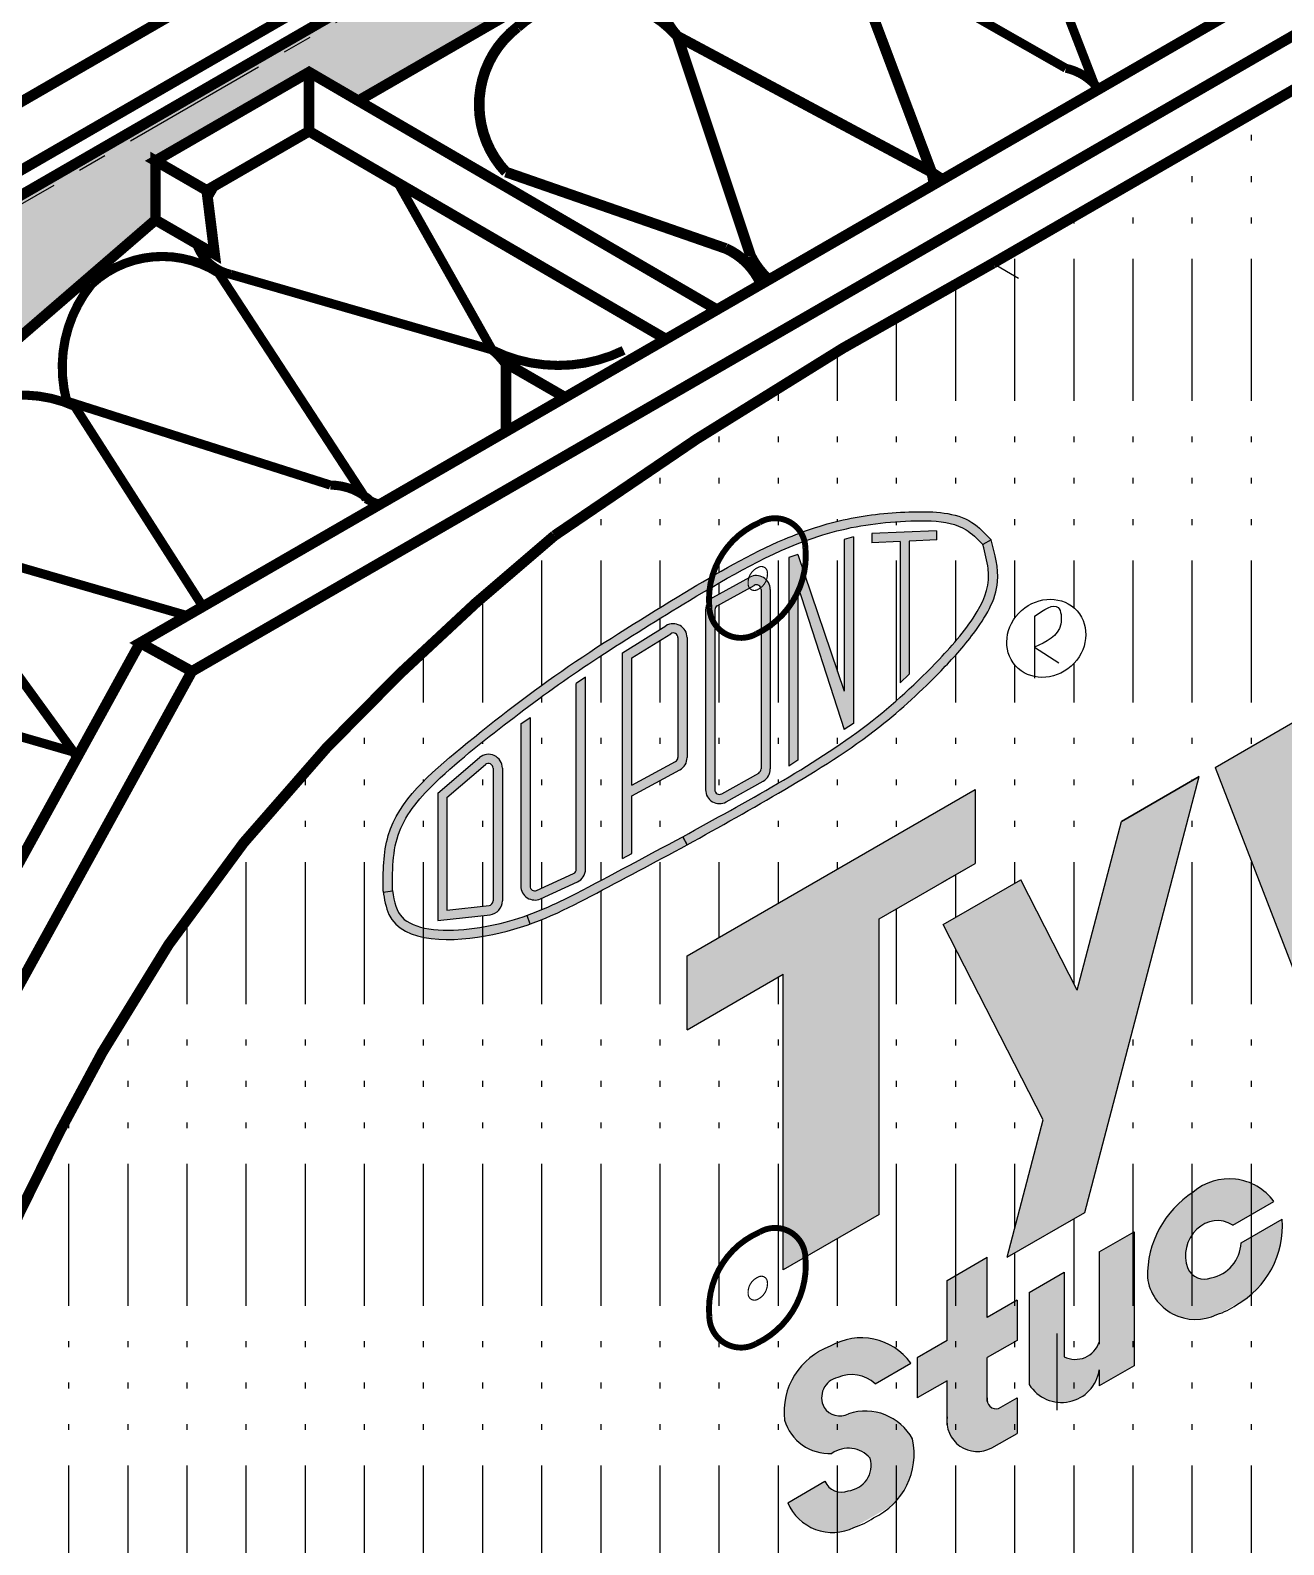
# Model space of a CAD drawing. Extents: x -12.9 to 61.1, y -64.8 to 9.2.
# Drawn here: x 7.39 to 17.99, y -19.87 to -7.07 of the extents above; entities that cross this region are included whole.
import ezdxf

# ---------------------------------------------------------------- set-up
doc = ezdxf.new("R2010")
doc.units = 0
doc.header["$MEASUREMENT"] = 0
doc.linetypes.add('CENTER', pattern=[2, 1.25, -0.25, 0.25, -0.25])
doc.linetypes.add('DASHED', pattern=[0.75, 0.5, -0.25])
for name, color, linetype in [('CLADDING', 7, 'CONTINUOUS'), ('DUPONTLOGO', 7, 'CONTINUOUS'), ('INSULATION', 40, 'CONTINUOUS'), ('STRUCTURE', 7, 'CONTINUOUS'), ('TYVEK', 5, 'DASHED'), ('VAPOURBARRIER', 114, 'CENTER')]:
    doc.layers.add(name, color=color, linetype=linetype)

# ---------------------------------------------------------------- blocks, each defined once
blk = doc.blocks.new('A$C75422246')
at = {"layer": 'STRUCTURE'}
for points, const_width in [([(1.674398539479625, 1.577320099107055, 0.5655532621440619), (0.8987215331621883, 1.993011479701181, 0.3241944426603776), (0.04997871842306267, 0.5605629665240031, 0.5650898043133372), (0.848136404993511, 0.1111688816761216, 0.3155850526292971), (1.674398539479625, 1.577320099107055, 0.577350269189626)], 0.1), ([(1.031631028562803, 1.151078264046731, 0.5655532621440619), (0.8764956272993167, 1.234216540165562, 0.3241944426603776), (0.7067470643514895, 0.9477268375301264, 0.5650898043133372), (0.8663786016655806, 0.8578480205605388, 0.3155850526292971), (1.031631028562803, 1.151078264046731, 0.577350269189626)], 0.02)]:
    blk.add_lwpolyline(points, format="xyb", dxfattribs=dict(at, const_width=const_width))
blk = doc.blocks.new('A$C1409495A')
at = {"layer": 'DUPONTLOGO', "color": 242}
for p, q in [((0.2343235615273898, 0.523827359091797), (0.2343235615273898, 1.616091367395711e-07)), ((0.2343235615273898, 0.2619137603504669), (0.4408312526641112, 0.1288168849679323))]:
    blk.add_line(p, q, dxfattribs=at)
blk.add_ellipse((0.333973993873542, 0.3360725358395484), major_axis=(0.2603864479023359, 0.231586749987972), ratio=0.9031737347499492, dxfattribs=at)
blk.add_spline([(0.2343235615273898, 0.523827359091797), (0.4345512185534517, 0.5967801724010542), (0.456416738787766, 0.4563911861724819), (0.2343235615273898, 0.2619137603504669)], degree=3, dxfattribs=at)

msp = doc.modelspace()

# ---------------------------------------------------------------- hatches: boundary and pattern name
at = {"layer": 'CLADDING'}
h = msp.add_hatch(dxfattribs=at)
h.set_pattern_fill('ZIGZAG', color=254, scale=4, angle=59.99999999999999, style=0)
h.set_pattern_definition([(59.99999999999999, (-251.4583713531842, 3.654159812051603), (-0.1830127018922192, 0.6830127018922194), [0.5, -0.5]), (150, (-251.2083713531842, 4.087172513943822), (-0.6830127018922193, -0.1830127018922192), [0.5, -0.5])])
h.paths.add_polyline_path([(8.450235616605992, -8.670202806220274), (8.450235616605825, -8.170202806220336), (9.74927372228251, -7.420202806220137), (10.16545236257551, -7.662576609321373), (22.30664207715699, -0.6528574593255377), (22.30664207715683, -0.187548153114651), (22.2916205661088, -0.1788754796674405), (23.27399322746965, 0.3882976408139105), (23.27399322746965, 0.7539513998514092), (-1.894207144210925, -13.77691585975678), (-2.667679400804707, -14.94279707307438), (-3.633376970532393, -16.27232764020202), (-4.917820118249242, -17.84015511986746), (-6.053506025230062, -18.91651736332605), (-6.838493915745433, -19.81474659500454), (-7.450600535807355, -21.22705948749378), (-7.819842795222399, -22.86660584110208), (-8.14490861059656, -25.75686865983819), (-8.24589986757408, -29.1977435720717), (-8.245899867574082, -49.2692230071731), (-7.964109647182738, -49.12488543987565), (-7.964109647182739, -47.93191466677105), (-5.456067578917852, -46.4838959035196), (-5.441046067928171, -20.27328250531084), (-4.142007962251651, -19.52328250531074), (-4.127426014370412, -19.53177472913585)])
at = {"layer": 'DUPONTLOGO'}
h = msp.add_hatch(color=242, dxfattribs=at)
edge = h.paths.add_edge_path()
edge.add_spline(control_points=[(15.51700358947073, -11.3752739005245), (15.46547379399283, -11.3207242953648), (15.29625158404876, -11.14158512644152), (14.82731810181478, -11.1269177463601), (14.29954026868833, -11.17697202577715), (13.63355381240373, -11.39850519334592), (13.19979855691287, -11.65669013861418), (12.92553654995163, -11.81993962172724)], knot_values=[0, 0, 0, 0, 0.220285061790062, 0.7234091388884258, 1.286951353986312, 1.843132986659582, 2.799533914085796, 2.799533914085796, 2.799533914085796, 2.799533914085796], degree=3, periodic=0)
edge.add_spline(control_points=[(12.92553654995163, -11.81993962172722), (12.59242939351667, -12.02341684423139), (11.93185495958156, -12.42692619093201), (11.09289291844863, -13.07259735603423), (10.3758286814783, -13.69020421760863), (10.37518862863919, -14.18199629281478), (10.37497775450038, -14.3440239005245)], knot_values=[0, 0, 0, 0, 1.163314494387957, 2.30693276554946, 3.267609377414544, 3.739631528208764, 3.739631528208764, 3.739631528208764, 3.739631528208764], degree=3, periodic=0)
edge.add_spline(control_points=[(10.37497775450038, -14.3440239005245), (10.37561644848787, -14.34808014823912), (10.37625514247536, -14.35213639595374), (10.3768968924272, -14.35619004189511)], knot_values=[0, 0, 0, 0, 0.0117372134535125, 0.0117372134535125, 0.0117372134535125, 0.0117372134535125], degree=3, periodic=0)
edge.add_line((10.37689689242723, -14.3561900418953), (10.45408276317495, -14.34396679580206))
edge.add_spline(control_points=[(10.45408276317495, -14.34396679580206), (10.45375845145395, -14.34196499627859), (10.45343491225761, -14.3399523222691), (10.45311194437318, -14.33792876250626)], knot_values=[0.001174582396085617, 0.001174582396085617, 0.001174582396085617, 0.001174582396085617, 0.002358172592853305, 0.002358172592853305, 0.002358172592853305, 0.002358172592853305], degree=3, periodic=0)
edge.add_spline(control_points=[(10.45311194438955, -14.33792876260564), (10.45344247129174, -14.14321414558521), (10.45769977383497, -13.9648868715342), (10.59189333545874, -13.65912248967674), (10.71501915061185, -13.51870779194699), (11.07034087717739, -13.19224233006505), (11.30375430904905, -13.01253539177461), (11.7455334079234, -12.67553194813056), (11.96781462054173, -12.51805470252032), (12.44966877207253, -12.20218532491831), (12.70761540019362, -12.04460338353167), (12.96549591716121, -11.88707206244849)], knot_values=[0.001204580648238207, 0.001204580648238207, 0.001204580648238207, 0.001204580648238207, 0.1148556554967574, 0.1148556554967574, 0.2297113109935148, 0.2297113109935148, 0.3984913275604529, 0.3984913275604529, 0.5672713441273911, 0.5672713441273911, 0.7479263056417517, 0.7479263056417517, 0.7479263056417517, 0.7479263056417517], degree=3, periodic=0)
edge.add_spline(control_points=[(12.96549591716121, -11.88707206244849), (13.30652532648242, -11.68408049458672), (13.64535988810394, -11.48454766147101), (14.2259229561987, -11.28661758281381), (14.43972083976814, -11.24304070174295), (14.88958802250659, -11.20797462983609), (15.14867093745966, -11.19330871469865), (15.35295799010714, -11.31857379029082), (15.39825008449498, -11.36369386508999), (15.44676053194371, -11.41472192714954)], knot_values=[0, 0, 0, 0, 0.2378461726929006, 0.2378461726929006, 0.3759363467751121, 0.3759363467751121, 0.5140265208573236, 0.5140265208573236, 0.5560477353908875, 0.5560477353908875, 0.5560477353908875, 0.5560477353908875], degree=3, periodic=0)
edge.add_line((15.4467605319439, -11.41472192714968), (15.51700358947067, -11.37527390052445))
h = msp.add_hatch(color=242, dxfattribs=at)
edge = h.paths.add_edge_path()
edge.add_spline(control_points=[(15.51700358947073, -11.3752739005245), (15.54932158559541, -11.49403552742836), (15.62534475946245, -11.77340420412563), (15.38843200869314, -12.16335139841741), (15.03480238048087, -12.5518157028017), (14.52116388262471, -13.02897898268859), (13.7791980282459, -13.48942948769979), (13.2221713127858, -13.79960840793843), (12.94599067198556, -13.95339890052451)], knot_values=[0, 0, 0, 0, 0.07140672790437241, 0.16797347427779, 0.251697098529822, 0.3916885399395568, 0.5846187000068773, 0.7743438912938334, 0.7743438912938334, 0.7743438912938334, 0.7743438912938334], degree=3, periodic=0)
edge.add_line((12.94599067198556, -13.95339890052436), (12.90907681187201, -13.88453346713155))
edge.add_spline(control_points=[(12.90907667185957, -13.88453354503529), (13.44460886215347, -13.58634944241312), (13.99068327278883, -13.30107543633424), (14.68868610041068, -12.76895913851866), (14.89267039297556, -12.57948774879183), (15.19698834188421, -12.25879076034683), (15.31249772090268, -12.12661294850697), (15.47053734678843, -11.86091453854377), (15.50652941204089, -11.74674940301647), (15.48358432210762, -11.55437725331551), (15.46605973399573, -11.48604489056039), (15.44676053194371, -11.41472192714972)], knot_values=[0.0002505584379334802, 0.0002505584379334802, 0.0002505584379334802, 0.0002505584379334802, 0.3681301305683303, 0.3681301305683303, 0.5353339496185356, 0.5353339496185356, 0.6400473331687101, 0.6400473331687101, 0.7273425474151587, 0.7273425474151587, 0.7705355621334626, 0.7705355621334626, 0.7705355621334626, 0.7705355621334626], degree=3, periodic=0)
edge.add_line((15.44676053194371, -11.41472192714966), (15.51700358947051, -11.37527390052446))
for color, points in [(242, [(13.8053656719855, -13.28785970852211), (13.88349067198493, -13.23620258830817), (13.88349067198607, -11.76599717726248), (14.2741156719855, -12.97791698723602), (14.3522406719855, -12.92625986702166), (14.3522406719855, -11.34785098262327), (14.27411567198607, -11.37295987300066), (14.27411567198607, -12.65483654133651), (13.88349067198578, -11.49850432488844), (13.8053656719855, -11.52361321526608)]), (242, [(14.82434412889364, -11.38574818340552), (15.05536567198522, -11.3758226091918), (15.0553656719855, -11.29762553727388), (14.5084906719855, -11.3211213910609), (14.5084906719855, -11.39931846297879), (14.74621912889364, -11.38910473394654), (14.74621912889364, -12.58371566274344), (14.82434412889364, -12.51055324599317)]), (182, [(18.49396591497953, -14.02329718732697), (18.06708297629672, -12.92007879832933), (17.41143416024884, -13.29861781876812), (18.08801650695545, -15.04714890052452), (18.89991532300331, -14.57839890052452), (19.57649766970991, -12.04861781876811), (18.92084885366205, -12.42715683920719)]), (242, [(12.08661567198578, -12.53525954872634), (12.00849067198578, -12.58873528764576), (12.00849067198521, -14.15965428987616, -0.293438824916739), (11.98567987441193, -14.19517556623951), (11.6731798744119, -14.33815063719179, -0.5462656304043499), (11.61786567198521, -14.30262936082839), (11.6178656719855, -12.87537308669378), (11.53974067198578, -12.93086179198603), (11.53974067198521, -14.30262936082858, 0.5462656304051979), (11.70568327926554, -14.40919318991866), (12.01818327926582, -14.26621811896617, 0.2934388249164515), (12.0866156719855, -14.15965428987614)]), (182, [(17.2761176909076, -13.37674281876816), (16.62046887485969, -13.75528183920758), (16.24561259518646, -15.18166989481345), (15.76670299749418, -14.2482037983292), (15.11105418144655, -14.62674281876822), (15.95774201793366, -16.2770634502081), (15.65232005881194, -17.43924281876796), (16.30796887485972, -17.06070379832903)]), (182, [(13.75788948803335, -15.04714890052458), (13.75788948803335, -17.54714890052454), (14.56978830408121, -17.07839890052455), (14.5697883040815, -14.57839890052454), (15.38168712012936, -14.10964890052455), (15.38168712012936, -13.48464890052455), (12.9459906719855, -14.89089890052455), (12.9459906719855, -15.51589890052455)]), (182, [(17.55950769487951, -17.16847633534978), (17.90741996290362, -16.96760909375175, 0.4351274600614082), (17.22556646938954, -16.889418185401, 0.2576403943727183), (16.83797809136267, -17.61138332181174, 0.5131396402506846), (17.42591534285152, -17.92341638532346, 0.01050506829098769), (17.44838524073459, -17.91613268821113), (17.68605560949548, -17.77891363682865, 0.2510258907919918), (17.97773090186136, -17.1177169503986), (17.63005864896499, -17.31844561919809, -0.3480232729081373), (17.37671615580963, -17.61431300040789, -0.3993521555086357), (17.18051611965404, -17.53373104811069, -0.3084390351191073), (17.25701347400918, -17.20357094661459, -0.3602356893464677)]), (182, [(16.7256760729604, -17.22474463180713), (16.43142835356745, -17.39462863180708), (16.43142835356745, -18.15639151059007, -0.4598255834214006), (16.13349952163353, -18.28034618612042), (16.13349952163353, -17.56663792312352), (15.83925180224049, -17.7365219231235), (15.83925180224053, -18.51634154829616, 0.6959710472286621), (16.43142835356745, -18.39261684752173), (16.4314283535675, -18.52718863180683), (16.72567607296045, -18.35730463180692)]), (182, [(15.48363103523634, -18.28808332374836), (15.73564361730504, -18.14258379165179), (15.73564361730504, -17.80281579165173), (15.48363103523634, -17.94831532374829), (15.48363103523634, -17.43969011649986), (15.14386303523631, -17.63585526276182), (15.14386303523631, -18.14448047001032), (14.89185045316751, -18.28998000210689), (14.89185045316751, -18.62974800210694), (15.14386303523631, -18.48424847001034), (15.14386303523631, -18.85778495390908, 0.5225497163139048), (15.52306443318371, -19.05163278576294), (15.73564361730504, -18.92890013658652), (15.73564361730509, -18.62787276587636), (15.58014359611447, -18.71765074496978, -0.562558054366961), (15.48363103523634, -18.62805822319059)])]:
    msp.add_hatch(color=color, dxfattribs=at).paths.add_polyline_path(points)
h = msp.add_hatch(color=242, dxfattribs=at)
h.paths.add_polyline_path([(13.10224067198578, -13.48787114463637, 0.5736723652120345), (13.27689680125917, -13.58999982232132), (13.58939680125889, -13.41415355607168, 0.2709125763483486), (13.6491156719855, -13.31202487838666), (13.64911567198521, -11.79393862400071, 0.5705986825333641), (13.47540798080968, -11.69128202097047), (13.16290798080961, -11.86333680576743, 0.2733997692991338), (13.10224067198521, -11.96599340879779)])
h.paths.add_polyline_path([(13.18036567198578, -11.96599340879767, -0.2733997692991718), (13.20058810826053, -11.93177454112085), (13.51308810826025, -11.75971975632381, -0.5705986825343299), (13.5709906719855, -11.79393862400055), (13.5709906719855, -13.31202487838648, -0.2709125763483202), (13.5510843817433, -13.34606777094815), (13.2385843817433, -13.52191403719791, -0.5736723652122727), (13.1803656719855, -13.48787114463624)], flags=16)
h = msp.add_hatch(color=242, dxfattribs=at)
h.paths.add_polyline_path([(12.39911567198521, -14.06942684854806), (12.47724067200483, -14.02731792829004), (12.47724067223021, -13.53802179766852), (12.88440433530085, -13.31856295330515, 0.2758007751186839), (12.94599067145941, -13.21540569119846), (12.94599067189483, -12.2012568588308, 0.5880955590560473), (12.76698382755079, -12.10170145299499), (12.39911567259344, -12.33013071773541)])
h.paths.add_polyline_path([(12.47724067276511, -12.37358026340156), (12.80819672378012, -12.16807172351859, -0.5880955590565883), (12.86786567189483, -12.2012568587972), (12.86786567145913, -13.2154056911649, -0.2758007751188862), (12.84733689273949, -13.24979144520043), (12.47724067227085, -13.44927115376457)], flags=16)
h = msp.add_hatch(color=242, dxfattribs=at)
h.paths.add_polyline_path([(10.8366156719855, -13.51595458620827), (10.8366156719855, -14.59254209024698), (11.27916685785621, -14.54366784673995, 0.3823525855098316), (11.38349067198521, -14.42718851062391), (11.38349067198635, -13.30503845504726, 0.6390099729074814), (11.19048264224315, -13.21568434251876)])
h.paths.add_polyline_path([(11.24102966207195, -13.27525375087098, -0.6390099729071845), (11.30536567198635, -13.30503845504711), (11.30536567198493, -14.42718851062383, -0.3823525855095279), (11.27059106727526, -14.4660149559958), (10.9147406719855, -14.50531418154697), (10.91474067198521, -13.55212297801332)], flags=16)
h = msp.add_hatch(color=242, dxfattribs=at)
edge = h.paths.add_edge_path()
edge.add_spline(control_points=[(12.90907667186002, -13.88453354503525), (12.60229079485407, -14.04899099377445), (12.2957579749359, -14.21467793614644), (11.87226703766138, -14.43290550850041), (11.73989566055433, -14.49682460569686), (11.59286814707589, -14.54930322886404)], knot_values=[0.2810519083259742, 0.2810519083259742, 0.2810519083259742, 0.2810519083259742, 0.4864092395876136, 0.4864092395876136, 0.5821236414411975, 0.5821236414411975, 0.5821236414411975, 0.5821236414411975], degree=3, periodic=0)
edge.add_line((11.59286814707589, -14.54930322886404), (11.61912798072864, -14.62287447876306))
edge.add_spline(control_points=[(11.61912798072863, -14.62287447876306), (11.80431498712831, -14.55676458873422), (12.22079223117268, -14.34212619779935), (12.67056197730852, -14.10103663117617), (12.94599067198556, -13.95339890052451)], knot_values=[1.405300416006835, 1.405300416006835, 1.405300416006835, 1.405300416006835, 1.988796057392389, 2.910618207206029, 2.910618207206029, 2.910618207206029, 2.910618207206029], degree=3, periodic=0)
edge.add_line((12.94599053061406, -13.95339897613938), (12.90907667186008, -13.88453354503522))
h = msp.add_hatch(color=242, dxfattribs=at)
edge = h.paths.add_edge_path()
edge.add_line((11.61912798072863, -14.62287447876305), (11.59286814707589, -14.54930322886404))
edge.add_spline(control_points=[(11.59286814707589, -14.54930322886404), (11.54590761286131, -14.56606488197557), (11.49745191637495, -14.58165942223374), (11.23833198318789, -14.65468458154289), (10.96658973397325, -14.69608621406997), (10.66208689737323, -14.64793338672377), (10.58296633632426, -14.6143552126949), (10.48878881280334, -14.51833765433308), (10.47045177266546, -14.44500377126881), (10.45408276317495, -14.34396679580206)], knot_values=[0.002358172592853314, 0.002358172592853314, 0.002358172592853314, 0.002358172592853314, 0.03292931765770496, 0.03292931765770496, 0.1592148645761405, 0.1592148645761405, 0.221312472747484, 0.221312472747484, 0.2810519083259742, 0.2810519083259742, 0.2810519083259742, 0.2810519083259742], degree=3, periodic=0)
edge.add_line((10.45408276317495, -14.34396679580206), (10.37689689242725, -14.35619004189529))
edge.add_spline(control_points=[(10.3768968924272, -14.35619004189511), (10.38735039838789, -14.42222013958158), (10.45141099236819, -14.79380852226235), (11.11463151526265, -14.77532023017682), (11.5219247443335, -14.65757505194831), (11.61912798072863, -14.62287447876306)], knot_values=[0.0117372134535125, 0.0117372134535125, 0.0117372134535125, 0.0117372134535125, 0.2029254331721758, 1.099028038328669, 1.405300416006835, 1.405300416006835, 1.405300416006835, 1.405300416006835], degree=3, periodic=0)
h = msp.add_hatch(color=182, dxfattribs=at)
h.paths.add_polyline_path([(14.53548603076519, -18.50981745567535), (14.83900437398766, -18.33458105851178, 0.3833598428823599), (14.15664887295786, -18.19193507571828, 0.006267936530740595), (14.14274750243627, -18.19714506131725), (13.98696117135307, -18.28708834150421, 0.2576051533683898), (13.76917365392064, -18.81621125309188, 0.2549531592135616), (14.03739344193334, -19.08297125650883), (14.59268769828244, -18.76237196812623, 0.1582498796631523), (14.31022442381687, -18.76256332162492, -0.3895611696277511), (14.10365133412161, -18.70871745339712, -0.4995739648540094), (14.22041702208957, -18.45741552748768, -0.3054239474705804)])
h.paths.add_polyline_path([(14.30779855937837, -19.41453370557923, -0.3993521555088841), (14.11159852322268, -19.333951753282), (13.7973686388845, -19.5153724615921, 0.430790463786374), (14.35477675319862, -19.72472991631353), (14.6754730956356, -19.53957579667941, 0.265575237187334), (14.85213203236849, -18.97635723541303, 0.1904806476944564), (14.59268769828244, -18.76237196812624), (14.03739344193334, -19.08297125650883, 0.08450102541924148), (14.16910309702589, -19.09815803114337, -0.3831592690512692), (14.4943483406993, -19.13951974507304, -0.4628738758274196)])
at = {"layer": 'INSULATION'}
h = msp.add_hatch(dxfattribs=at)
h.set_pattern_fill('ACAD_ISO14W100', color=9, scale=0.1, angle=90, style=0)
h.set_pattern_definition([(90, (-80.78255600983584, 0), (-0.5, 3.061515884555943e-17), [1.2, -0.3, 0.05, -0.3, 0.05, -0.65]), (90, (-80.78255600983584, 0), (-0.5, 3.061515884555943e-17), [-2.2, 0.05, -0.3])])
h.paths.add_polyline_path([(15.53182495238794, -9.036780743562556, 0.0304944383143654), (11.82427312996438, -11.33885039985539, 0.03075435643287153), (9.89937410141026, -13.13025948009728, 0.06248417816262931), (8.001400811734657, -15.7061849945089, 0.02498924844447457), (6.993345076344289, -17.73962473090613, 0.06840431429245045), (6.029326314908655, -21.17381116241143, 0.03428175995442435), (5.830419859756148, -24.07145546043166), (5.830419859756263, -30.07145546043164), (8.338312754777805, -28.62352282239218), (8.338312754777746, -27.468822284013), (18.43267328690328, -21.64084051349316), (19.37645992896206, -18.84610724652019), (27.86601737173964, -13.94465897163174), (27.86601737173965, -1.915631430013027)])
h.paths.add_polyline_path([(21.78342824048872, -9.781158795919938), (22.46001058719531, -9.390533795919936), (22.46001058719475, -11.45339890052714), (23.27190940324288, -9.915070859650575), (23.94849174994948, -9.524445859650571), (23.13659293390134, -11.0627739005273), (23.94849174994949, -11.66360194140455), (23.27190940324289, -12.05422694140455), (22.46001058719474, -11.45339890052716), (22.46001058719446, -12.52297694140455), (21.78342824048786, -12.91360194140455)], flags=16)
edge = h.paths.add_edge_path(flags=16)
edge.add_spline(control_points=[(19.67548648075467, -13.19177110201888), (19.63754729479753, -12.97784158497804), (19.5694966126184, -12.59412092240702), (19.71845561210112, -11.95871351850276), (20.2280364736973, -11.56209096574874), (20.7833337816353, -11.47349668696462), (21.40684172031283, -11.51108102950073), (21.47123426950456, -11.91675324301132), (21.50587593174259, -12.13499525976923)], knot_values=[0, 0, 0, 0, 0.6477968037357229, 1.161938858083812, 1.879395841592917, 2.399148088566907, 2.899632345875767, 3.482391664081016, 3.482391664081016, 3.482391664081016, 3.482391664081016], degree=3, periodic=0)
edge.add_line((21.50587593174258, -12.1349952597692), (20.21181432179406, -12.88212207862104))
edge.add_arc((20.51683477477599, -12.80225431723188), 0.3153035617410855, 194.6731326838742, 367.7023353979763)
edge.add_line((20.8292935850358, -12.75999525976919), (21.50587593174215, -12.36937025976933))
edge.add_spline(control_points=[(21.50587593174214, -12.36937025976943), (21.49084867555091, -12.56807661648053), (21.45026265376333, -13.10474814321701), (20.78569982045016, -13.67079288629428), (19.89464430082369, -13.69317093146345), (19.72947915981025, -13.31529815691149), (19.67548648075444, -13.19177110201888)], knot_values=[0, 0, 0, 0, 0.5829378557214411, 1.574414398213572, 2.362655112146557, 2.745476785218138, 2.745476785218138, 2.745476785218138, 2.745476785218138], degree=3, periodic=0)
h.paths.add_polyline_path([(19.57649766970991, -12.04861781876811), (18.89991532300331, -14.57839890052452), (18.08801650695545, -15.04714890052451), (17.41143416024885, -13.29861781876812), (18.06708297629672, -12.92007879832933), (18.49396591497953, -14.02329718732698), (18.92084885366205, -12.42715683920719)], flags=16)
edge = h.paths.add_edge_path(flags=0)
edge.add_spline(control_points=[(20.0992931208591, -12.47833622427084), (20.06315557104335, -12.44387635017015), (20.06315557104335, -12.39313594060363), (20.06630628402218, -12.2347803554128), (20.1234041708326, -12.12972376024013), (20.27428695639765, -11.99192188812081), (20.48500272878891, -11.89052138788961), (20.7425483030147, -11.85412212965671), (20.92172027388278, -11.87719056379851), (20.92724853748996, -12.00752277802381)], knot_values=[0.1693351350576057, 0.1693351350576057, 0.1693351350576057, 0.1693351350576057, 0.2360340609454792, 0.2360340609454792, 0.3507194281854419, 0.3507194281854419, 0.4654047954254047, 0.4654047954254047, 0.5437012250705168, 0.5437012250705168, 0.5437012250705168, 0.5437012250705168], degree=3, periodic=0)
edge.add_line((20.92724853748996, -12.0075227780238), (20.09929312085889, -12.47833622427049))
edge = h.paths.add_edge_path(flags=16)
edge.add_ellipse((15.98315486813578, -12.20724025761177), major_axis=(0.2603864479023359, 0.231586749987972), ratio=0.9031737347499492, start_angle=0, end_angle=360)
edge.add_line((15.88350443578963, -12.52966954476284), (15.88350443578963, -12.53205468556285))
edge = h.paths.add_edge_path(flags=16)
edge.add_line((12.90907667186008, -13.88453354503523), (12.94599053064408, -13.95339897619539))
edge.add_spline(control_points=[(12.94599067198556, -13.95339890052451), (12.67056197730852, -14.10103663117617), (12.22079223117266, -14.34212619779935), (11.8043149871283, -14.55676458873421), (11.61912798072863, -14.62287447876306)], knot_values=[1.405300416006841, 1.405300416006841, 1.405300416006841, 1.405300416006841, 2.327122565820482, 2.91061820720603, 2.91061820720603, 2.91061820720603, 2.91061820720603], degree=3, periodic=0)
edge.add_line((11.61912798072863, -14.62287447876305), (11.59286814707589, -14.54930322886404))
edge.add_spline(control_points=[(11.59286814707589, -14.54930322886404), (11.73989566055433, -14.49682460569686), (11.87226703766138, -14.43290550850041), (12.2957579749359, -14.21467793614644), (12.60229079485407, -14.04899099377445), (12.90907667186002, -13.88453354503525)], knot_values=[0.2810519083259742, 0.2810519083259742, 0.2810519083259742, 0.2810519083259742, 0.3767663101795581, 0.3767663101795581, 0.5821236414411975, 0.5821236414411975, 0.5821236414411975, 0.5821236414411975], degree=3, periodic=0)
edge = h.paths.add_edge_path(flags=16)
edge.add_spline(control_points=[(15.51700358947073, -11.3752739005245), (15.54932158559549, -11.49403552742836), (15.62534475946282, -11.77340420412562), (15.38843200869326, -12.16335139841741), (15.03480238048104, -12.55181570280169), (14.52116388262426, -13.0289789826886), (13.77919802824607, -13.48942948769979), (13.22217131278575, -13.79960840793846), (12.94599067198556, -13.95339890052451)], knot_values=[0, 0, 0, 0, 0.3570336395218372, 0.8398673713889249, 1.258485492649085, 1.958442699697759, 2.923093500034361, 3.871719456469094, 3.871719456469094, 3.871719456469094, 3.871719456469094], degree=3, periodic=0)
edge.add_line((12.94599067198551, -13.95339890052453), (12.90907681205384, -13.88453346747018))
edge.add_spline(control_points=[(12.90907667185957, -13.88453354503529), (13.44460886215347, -13.58634944241312), (13.99068327278883, -13.30107543633424), (14.68868610041068, -12.76895913851866), (14.89267039297556, -12.57948774879183), (15.19698834188421, -12.25879076034683), (15.31249772090268, -12.12661294850697), (15.47053734678843, -11.86091453854377), (15.50652941204089, -11.74674940301647), (15.48358432210762, -11.55437725331551), (15.46605973399573, -11.48604489056039), (15.44676053194371, -11.41472192714972)], knot_values=[0.0002505584379334802, 0.0002505584379334802, 0.0002505584379334802, 0.0002505584379334802, 0.3681301305683303, 0.3681301305683303, 0.5353339496185356, 0.5353339496185356, 0.6400473331687101, 0.6400473331687101, 0.7273425474151587, 0.7273425474151587, 0.7705355621334626, 0.7705355621334626, 0.7705355621334626, 0.7705355621334626], degree=3, periodic=0)
edge.add_spline(control_points=[(15.44676053194371, -11.41472192714954), (15.39825008449498, -11.36369386508999), (15.35295799010714, -11.31857379029082), (15.14867093745966, -11.19330871469865), (14.88958802250659, -11.20797462983609), (14.43972083976814, -11.24304070174295), (14.2259229561987, -11.28661758281381), (13.64535988810394, -11.48454766147101), (13.30652532648242, -11.68408049458672), (12.96549591716121, -11.88707206244849)], knot_values=[0, 0, 0, 0, 0.04202121453356389, 0.04202121453356389, 0.1801113886157754, 0.1801113886157754, 0.3182015626979868, 0.3182015626979868, 0.5560477353908875, 0.5560477353908875, 0.5560477353908875, 0.5560477353908875], degree=3, periodic=0)
edge.add_spline(control_points=[(12.96549591716121, -11.88707206244849), (12.70761540019362, -12.04460338353167), (12.44966877207253, -12.20218532491831), (11.96781462054173, -12.51805470252032), (11.7455334079234, -12.67553194813056), (11.30375430904905, -13.01253539177461), (11.07034087717739, -13.19224233006505), (10.71501915061185, -13.51870779194699), (10.59189333545874, -13.65912248967674), (10.45769977383497, -13.9648868715342), (10.45344247129174, -14.14321414558521), (10.45311194438955, -14.33792876260564)], knot_values=[0.001204580648238252, 0.001204580648238252, 0.001204580648238252, 0.001204580648238252, 0.1818595421625988, 0.1818595421625988, 0.350639558729537, 0.350639558729537, 0.5194195752964752, 0.5194195752964752, 0.6342752307932326, 0.6342752307932326, 0.7479263056417517, 0.7479263056417517, 0.7479263056417517, 0.7479263056417517], degree=3, periodic=0)
edge.add_line((10.45278439381839, -14.34417240711422), (10.37446768877082, -14.35657473346922))
edge.add_spline(control_points=[(10.37497775450038, -14.3440239005245), (10.37518862863918, -14.18199629281478), (10.3758286814783, -13.69020421760863), (11.09289291844863, -13.07259735603422), (11.93185495958155, -12.42692619093201), (12.59242939351666, -12.02341684423138), (12.92553654995163, -11.81993962172722)], knot_values=[0, 0, 0, 0, 0.4720221507942197, 1.432698762659304, 2.576317033820807, 3.739631528208764, 3.739631528208764, 3.739631528208764, 3.739631528208764], degree=3, periodic=0)
edge.add_spline(control_points=[(12.92553654995163, -11.81993962172724), (13.19979855691286, -11.65669013861418), (13.63355381240372, -11.39850519334592), (14.29954026868836, -11.17697202577715), (14.82731810181476, -11.1269177463601), (15.29625158404878, -11.14158512644152), (15.46547379399282, -11.3207242953648), (15.51700358947073, -11.3752739005245)], knot_values=[0, 0, 0, 0, 0.9564009274262134, 1.512582560099484, 2.07612477519737, 2.579248852295734, 2.799533914085796, 2.799533914085796, 2.799533914085796, 2.799533914085796], degree=3, periodic=0)
edge = h.paths.add_edge_path(flags=16)
edge.add_ellipse((24.43843083309582, -9.25140743262676), major_axis=(0.2603864479023359, 0.231586749987972), ratio=0.9031737347499492, start_angle=0, end_angle=360)
edge.add_line((24.33878040074967, -9.573836719777825), (24.33878040074967, -9.576221860577837))
h.paths.add_polyline_path([(15.0553656719855, -11.29762553727389), (15.05536567198521, -11.3758226091918), (14.82434412889364, -11.38574818340553), (14.82434412889364, -12.51055324599316), (14.74621912889364, -12.58371566274344), (14.74621912889364, -11.38910473394654), (14.5084906719855, -11.39931846297879), (14.5084906719855, -11.3211213910609)], flags=16)
h.paths.add_polyline_path([(17.2761176909076, -13.37674281876817), (16.30796887485973, -17.06070379832902), (15.65232005881195, -17.43924281876797), (15.95774201793366, -16.2770634502081), (15.11105418144653, -14.62674281876818), (15.76670299749425, -14.24820379832935), (16.24561259518645, -15.18166989481345), (16.62046887485978, -13.75528183920722)], flags=16)
h.paths.add_polyline_path([(14.3522406719855, -11.34785098262327), (14.3522406719855, -12.92625986702166), (14.2741156719855, -12.97791698723602), (13.88349067198607, -11.76599717726248), (13.88349067198493, -13.23620258830817), (13.8053656719855, -13.2878597085221), (13.8053656719855, -11.52361321526608), (13.88349067198578, -11.49850432488844), (14.27411567198607, -12.6548365413365), (14.27411567198607, -11.37295987300066)], flags=16)
h.paths.add_polyline_path([(15.38168712012935, -13.48464890052455), (15.38168712012936, -14.10964890052455), (15.11105418144655, -14.26589890052455), (14.5697883040815, -14.57839890052454), (14.56978830408121, -17.07839890052454), (13.75788948803336, -17.54714890052455), (13.75788948803335, -15.04714890052466), (12.9459906719855, -15.51589890052455), (12.9459906719855, -14.89089890052455)], flags=16)
h.paths.add_polyline_path([(13.64911567198521, -11.79393862400071), (13.6491156719855, -13.31202487838666, -0.2709125763483405), (13.58939680125889, -13.41415355607168), (13.27689680125917, -13.58999982232132, -0.5736723652120813), (13.10224067198578, -13.48787114463635), (13.10224067198521, -11.96599340879786, -0.2733997692992968), (13.16290798080961, -11.86333680576743), (13.47540798080968, -11.69128202097047, -0.570598682533354)], flags=16)
h.paths.add_polyline_path([(13.5709906719855, -11.79393862400063), (13.5709906719855, -13.33486634114343), (13.2385843817433, -13.52191403719791, -0.5736723652122727), (13.1803656719855, -13.48787114463624), (13.18036567198579, -11.94290851526909), (13.51308810826025, -11.75971975632381, -0.5705986825350383)], flags=0)
h.paths.add_polyline_path([(12.94599067189483, -12.2012568588308), (12.94599067145941, -13.21540569119843, -0.275800775118741), (12.88440433530085, -13.31856295330515), (12.47724067223021, -13.53802179766851), (12.47724067200483, -14.02731792829004), (12.39911567198522, -14.06942684854806), (12.39911567259344, -12.33013071773541), (12.76698382755079, -12.10170145299499, -0.5880955590560575)], flags=16)
h.paths.add_polyline_path([(12.86786567189483, -12.20125685879726), (12.86786567144911, -13.23872655297055), (12.47724067227085, -13.44927115376457), (12.47724067276511, -12.37358026340156), (12.80819672378012, -12.16807172351859, -0.5880955590570962)], flags=0)
h.paths.add_polyline_path([(12.08661567198578, -12.53525954872634), (12.0866156719855, -14.15965428987617, -0.2934388249163857), (12.01818327926582, -14.26621811896617), (11.70568327926554, -14.40919318991866, -0.5462656304052769), (11.53974067198521, -14.30262936082856), (11.53974067198578, -12.93086179198603), (11.6178656719855, -12.87537308669378), (11.61786567198521, -14.30262936082863, 0.5462656304024308), (11.6731798744119, -14.33815063719179), (11.98567987441221, -14.19517556623938, 0.2934388249155939), (12.00849067198521, -14.15965428987601), (12.00849067198578, -12.58873528764576)], flags=16)
h.paths.add_polyline_path([(11.38349067198635, -13.30503845504726), (11.38349067198521, -14.4271885106239, -0.3823525855098578), (11.27916685785621, -14.54366784673995), (10.8366156719855, -14.59254209024698), (10.8366156719855, -13.51595458620827), (11.19048264224315, -13.21568434251876, -0.6390099729074815)], flags=16)
h.paths.add_polyline_path([(11.30536567198635, -13.30503845504718), (11.30536567198493, -14.42718851062383, -0.3823525855095279), (11.27059106727526, -14.4660149559958), (10.9147406719855, -14.50531418154697), (10.91474067198521, -13.55212297801332), (11.24102966207195, -13.27525375087098, -0.6390099729077556)], flags=0)

# ---------------------------------------------------------------- linework, layer by layer
at = {"layer": 'CLADDING'}
msp.add_line((10.45408276317477, -14.34396679580209), (10.37689689242728, -14.35619004189529), dxfattribs=at)
msp.add_arc((11.9694281719855, -14.15965428987614), 0.1171875, 294.5850530263788, 359.9999999999808, dxfattribs=at)
at = {"layer": 'DUPONTLOGO', "color": 242}
for p, q in [((14.3522406719855, -11.34785098262327), (14.27411567198578, -11.37295987300075)), ((14.27411567198607, -11.37295987300078), (14.27411567198607, -12.65483654133587)), ((14.3522406719855, -11.34785098262327), (14.3522406719855, -12.92625986702166)), ((15.0553656719855, -11.29762553727389), (14.5084906719855, -11.3211213910609)), ((14.5084906719855, -11.3211213910609), (14.5084906719855, -11.39931846297878)), ((14.74621912889393, -11.38910473394652), (14.50849067198521, -11.3993184629788)), ((14.74621912889364, -11.38742645867603), (14.74621912889364, -12.58371566274343)), ((15.05871912889364, -11.37567853178251), (14.82434412889364, -11.38574818340552)), ((14.82434412889364, -11.38574818340552), (14.82434412889364, -12.51055324599324)), ((15.0553656719855, -11.29762553727389), (15.05536567198521, -11.3758226091918)), ((15.51700358947062, -11.37527390052448), (15.44676053194382, -11.41472192714973)), ((13.88349067198578, -11.49850432488844), (13.8053656719855, -11.52361321526608)), ((13.88349067198578, -11.49850432488844), (14.27411567198578, -12.65483654133567)), ((13.8053656719855, -11.52361321526608), (13.8053656719855, -13.28785970852211)), ((13.16290798080945, -11.86333680576752), (13.47540798080973, -11.69128202097043)), ((13.20058810826043, -11.9317745411209), (13.51308810826015, -11.75971975632386)), ((13.88349067198607, -11.76599717726215), (13.88349067198493, -13.23620258830788)), ((13.88349067198607, -11.76599717726248), (14.2741156719855, -12.97791698723601)), ((13.5709906719855, -11.79393862400063), (13.5709906719855, -13.31202487838648)), ((13.64911567198521, -11.79393862400073), (13.6491156719855, -13.31202487838667)), ((13.10224067198521, -11.96599340879781), (13.10224067198578, -13.48787114463634)), ((13.18036567198578, -11.96599340879767), (13.1803656719855, -13.48787114463624)), ((12.39911567259315, -12.33013071773559), (12.76698382755075, -12.10170145299502)), ((12.47724067276511, -12.37358026340156), (12.80819672378004, -12.16807172351864)), ((12.86786567189483, -12.20125685879728), (12.86786567145913, -13.2154056911649)), ((12.94599067189483, -12.20125685883082), (12.94599067145941, -13.21540569119848)), ((12.39911567198521, -14.06942684854806), (12.39911567259344, -12.33013071773567)), ((12.47724067227085, -13.44927115376456), (12.47724067276511, -12.37358026340156)), ((12.08661567198578, -12.53525954872634), (12.00849067198578, -12.58873528764576)), ((12.0866156719855, -14.15965428987619), (12.08661567198578, -12.53525954872634)), ((14.82434412889364, -12.51055324599317), (14.74621912889393, -12.58371566274317)), ((12.00849067198521, -14.15965428987616), (12.00849067198578, -12.58873528764576)), ((11.53974067198578, -12.93086179198603), (11.6178656719855, -12.87537308669378)), ((11.53974067198578, -12.93086179198603), (11.53974067198521, -14.3026293608286)), ((11.6178656719855, -12.87537308669378), (11.61786567198521, -14.30262936082863)), ((14.3522406719855, -12.92625986702166), (14.2741156719855, -12.97791698723601)), ((10.8366156719855, -13.51595458620827), (11.19048264224307, -13.21568434251883)), ((10.91474067198521, -13.55212297801332), (11.24102966207192, -13.275253750871)), ((11.30536567198635, -13.30503845504718), (11.30536567198493, -14.42718851062384)), ((11.38349067198635, -13.30503845504728), (11.38349067198521, -14.42718851062392)), ((12.47724067227057, -13.44927115376473), (12.8473368927398, -13.24979144520026)), ((13.88349067198493, -13.23620258830817), (13.8053656719855, -13.28785970852211)), ((12.47724067223049, -13.53802179766836), (12.88440433530087, -13.31856295330513)), ((13.23858438174329, -13.52191403719792), (13.55108438174329, -13.34606777094815)), ((13.27689680125917, -13.58999982232132), (13.58939680125889, -13.41415355607168)), ((10.8366156719855, -13.51595458620827), (10.8366156719855, -14.59254209024698)), ((10.91474067198521, -13.55212297801332), (10.9147406719855, -14.50531418154696)), ((12.47724067200483, -14.02731792829002), (12.47724067223021, -13.53802179766875)), ((12.90907667186008, -13.88453354503523), (12.94599053068242, -13.95339897626693)), ((12.9459906719855, -13.9533989005245), (12.90908154458424, -13.88454229634249)), ((12.39911567198521, -14.06942684854806), (12.47724067200483, -14.02731792829003)), ((11.67317987441197, -14.33815063719176), (11.98567987441226, -14.19517556623936)), ((11.70568327926549, -14.40919318991868), (12.01818327926577, -14.26621811896619)), ((10.9147406719855, -14.50531418154696), (11.27059106727546, -14.46601495599577)), ((10.8366156719855, -14.59254209024698), (11.27916685785624, -14.54366784673995)), ((11.61912798072865, -14.62287447876309), (11.59286814707588, -14.54930322886399))]:
    msp.add_line(p, q, dxfattribs=at)
at = {"layer": 'DUPONTLOGO', "color": 182}
for p, q in [((17.41143416024886, -13.29861781876811), (18.06708297629672, -12.92007879832933)), ((17.41143416024886, -13.29861781876816), (18.08801650695546, -15.04714890052452)), ((16.30796887485974, -17.06070379832897), (17.2761176909076, -13.37674281876816)), ((17.2761176909076, -13.37674281876816), (16.62046887485974, -13.75528183920724)), ((16.62046887486002, -13.75528183920738), (17.2761176909076, -13.37674281876816)), ((12.9459906719855, -14.89089890052455), (15.38168712012936, -13.48464890052455)), ((15.38168712012936, -13.48464890052455), (15.38168712012936, -14.10964890052455)), ((16.24561259518646, -15.18166989481345), (16.62046887485974, -13.75528183920738)), ((14.56978830408178, -14.57839890052438), (15.38168712012936, -14.10964890052455)), ((15.11105418144655, -14.26589890052455), (15.38168712012936, -14.10964890052455)), ((15.11105418144655, -14.62674281876816), (15.76670299749412, -14.24820379832943)), ((15.11105418144655, -14.62674281876822), (15.76670299749384, -14.2482037983294)), ((16.24561259518646, -15.18166989481345), (15.76670299749412, -14.24820379832909)), ((14.56978830408121, -17.07839890052455), (14.5697883040815, -14.57839890052475)), ((15.95774201793392, -16.27706345020862), (15.11105418144655, -14.62674281876822)), ((12.9459906719855, -15.51589890052455), (12.9459906719855, -14.8908989005245)), ((12.9459906719855, -15.51589890052455), (13.75788948803336, -15.04714890052466)), ((13.75788948803336, -17.54714890052455), (13.75788948803336, -15.04714890052456)), ((15.65232005881188, -17.4392428187682), (15.95774201793364, -16.27706345020817)), ((17.55950769488092, -17.16847633534897), (17.90741996290118, -16.96760909375316)), ((14.56978830408121, -17.07839890052455), (13.75788948803336, -17.54714890052455)), ((15.6523200588116, -17.43924281876816), (16.30796887486002, -17.06070379832885)), ((17.630058648974, -17.31844561919289), (17.97773090186432, -17.1177169503969)), ((16.43142835356741, -17.39462863180709), (16.7256760729605, -17.22474463180711)), ((16.72567607296045, -17.22474463180712), (16.72567607296045, -18.35730463180714)), ((16.72567607296045, -17.22474463180712), (16.72567607296045, -18.35730463180714)), ((16.43142835356745, -17.39462863180713), (16.43142835356745, -18.17444825697975)), ((15.14386303523631, -17.63585526276179), (15.48363103523629, -17.43969011649981)), ((15.48363103523629, -17.94831532374834), (15.48363103523629, -17.43969011649981)), ((15.14386303523631, -18.14448047001031), (15.14386303523631, -17.6358552627617)), ((15.83925180224049, -17.73652192312348), (16.13349952163353, -17.56663792312349)), ((16.13349952163353, -17.56663792312354), (16.13349952163353, -18.28034618612043)), ((15.83925180224053, -17.73652192312355), (15.83925180224053, -18.51634154829618)), ((15.73564361730509, -17.80281579165174), (15.48363103523629, -17.94831532374835)), ((15.73564361730509, -17.80281579165175), (15.73564361730509, -18.14258379165178)), ((15.14386303523631, -18.1444804700103), (14.89185045316751, -18.2899800021069)), ((15.73564361730509, -18.14258379165178), (15.48363103523629, -18.28808332374836)), ((16.07635347436899, -18.73219120889515), (16.07635347436904, -18.08472043280345)), ((14.89185045316751, -18.2899800021069), (14.89185045316751, -18.62974800210691)), ((15.48363103523634, -18.65901761437302), (15.48363103523634, -18.28808332374837)), ((14.53548603076102, -18.50981745567775), (14.83900437398766, -18.33458105851178)), ((16.72567607296045, -18.35730463180698), (16.43142835356745, -18.52718863180682)), ((16.43142835356745, -18.39261684752357), (16.43142835356745, -18.52718863180715)), ((15.14386303523631, -18.48424847001033), (14.89185045316751, -18.62974800210691)), ((15.14386303523631, -18.85778495390893), (15.14386303523631, -18.48424847001032)), ((15.58014359611442, -18.7176507449698), (15.73564361730509, -18.62787276587637)), ((15.73564361730509, -18.62787276587637), (15.73564361730509, -18.9289001365865)), ((15.52306443318366, -19.05163278576298), (15.73564361730509, -18.92890013658649)), ((13.7973686388845, -19.5153724615921), (14.11159852322268, -19.33395175328199))]:
    msp.add_line(p, q, dxfattribs=at)
at = {"layer": 'DUPONTLOGO', "color": 242}
for centre, radius, start, end in [((13.53192817198521, -11.79393862400073), 0.1171875, 0, 118.8360950130634), ((13.5319281719855, -11.79393862400063), 0.0390625, 0, 118.8360950130788), ((13.21942817198521, -11.96599340879781), 0.1171875, 118.8360950130775, 180), ((13.21942817198578, -11.96599340879767), 0.0390625, 118.8360950130775, 180), ((12.82880317189483, -12.20125685878048), 0.1171875, 359.9999999753911, 121.8383859097841), ((12.82880317189483, -12.20125685878048), 0.0390625, 359.9999999753911, 121.8383859097841), ((11.26630317198635, -13.30503845504714), 0.1171875, 359.9999999999345, 130.3159340501479), ((11.26630317198635, -13.30503845504714), 0.0390625, 359.9999999999345, 130.3159340501479), ((12.82880317145941, -13.21540569114812), 0.0390625, 298.3244090050581, 359.9999999753742), ((12.82880317145941, -13.21540569114812), 0.1171875, 298.3244090050581, 359.9999999753742), ((13.5319281719855, -13.31202487838648), 0.0390625, 299.3668080741879, 0), ((13.5319281719855, -13.31202487838668), 0.1171875, 299.3668080742088, 1.025410829303838e-11), ((13.21942817198578, -13.48787114463633), 0.1171875, 180.0000000000094, 299.3668080741979), ((13.2194281719855, -13.48787114463624), 0.0390625, 180, 299.3668080742088), ((11.9694281719855, -14.15965428987614), 0.0390625, 294.5850530263788, 359.9999999999808), ((11.65692817198521, -14.30262936082863), 0.1171875, 179.9999999999791, 294.5850530263615), ((11.65692817198521, -14.30262936082863), 0.0390625, 179.9999999999791, 294.5850530263615), ((11.26630317198521, -14.42718851062378), 0.0390625, 276.3020641363325, 359.9999999999296), ((11.26630317198521, -14.42718851062378), 0.1171875, 276.3020641363325, 359.9999999999296)]:
    msp.add_arc(centre, radius, start, end, dxfattribs=at)
at = {"layer": 'DUPONTLOGO', "color": 182}
for centre, radius, start, end in [((17.68582550316022, -17.60153048962441), 0.8479046597312144, 122.8757694327404, 180.6658041083846), ((17.5300748286302, -17.24609537995984), 0.4689818354326833, 36.42787382474394, 130.4885972157508), ((17.42945531415316, -17.36870933028792), 0.2387611232895493, 56.99606474541812, 136.2393852856157), ((17.21489311487656, -17.17613653024164), 0.7650714584670592, 299.3920481145085, 4.379272789398889), ((17.46091187098169, -17.42475593085817), 0.3008277805369473, 132.6712732316579, 201.2384925311235), ((17.31659539340804, -17.30643483379209), 0.3136932762276684, 281.0493610937684, 357.8057050728499), ((17.32101641580351, -17.47078630145148), 0.1539557545208075, 204.1325881229911, 291.2102017748796), ((17.24393909932038, -17.55638217279645), 0.4096699480985168, 187.715670818816, 296.3722994449842), ((17.26383173003868, -17.38509409580426), 0.5621939033248866, 286.756537903897, 305.5097228778379), ((14.41847425315838, -18.64284482689187), 0.5214135915188497, 36.24276237429114, 120.1420331663477), ((16.22932109599282, -18.09063841254813), 0.212534264217447, 243.2016164302631, 341.9783429684682), ((14.35749308513111, -18.74898188161961), 0.5921482428652225, 109.8268584416315, 186.5191158444228), ((14.33905994782193, -18.7174539006395), 0.2858252951328447, 46.58921369883049, 114.5249191142775), ((16.11242408784263, -18.34479768823596), 0.322568432344879, 212.1275671551712, 351.4747642194782), ((14.25640632094087, -18.62691584871252), 0.1732789327273482, 101.9873517144121, 208.1694310614548), ((15.55910185636409, -18.6435379187818), 0.0770419743859902, 168.4089162763285, 285.8500373206875), ((14.1478581856325, -18.70367823696264), 0.3950514577583202, 196.5502772308721, 273.0827154719226), ((14.23624927833345, -18.62319078776936), 0.1577879125364604, 212.8223186662041, 297.9581452212948), ((14.45175078706893, -19.19752254092576), 0.4574048906058494, 28.91568002896121, 108.0237722808634), ((15.40088128619007, -18.8228279521464), 0.2593846049702329, 172.254737965677, 298.102483131716), ((14.30870046465155, -19.29989653067213), 0.2453280400609262, 40.82295456537968, 124.6821445994524), ((14.27100940553633, -19.10339718649846), 0.5948467505064612, 294.8998160433028, 12.33150098747524), ((14.28436152327672, -19.19785771014251), 0.2179398578959932, 276.1734694986751, 15.52621180746097), ((14.25209881937215, -19.27100700662286), 0.1539557545208075, 204.1325881229911, 291.2102017748796), ((14.17502150288903, -19.35660287796783), 0.4096699480985168, 202.8024416010981, 296.3722994449842), ((14.19491413360732, -19.18531480097564), 0.5621939033248866, 286.756537903897, 305.5097228778379)]:
    msp.add_arc(centre, radius, start, end, dxfattribs=at)
at = {"layer": 'DUPONTLOGO', "color": 242}
for points in [[(12.92553654995163, -11.81993962172724), (13.76889470789865, -11.36888557684356), (14.29840395900374, -11.19871518718296), (14.8586257857055, -11.13763054848901), (15.35366360868056, -11.22747146778634), (15.51700358947073, -11.3752739005245)], [(12.94599067198556, -13.95339890052451), (13.77114085148878, -13.48540489790535), (14.57542833490879, -12.95279546257402), (15.09289703398781, -12.48145032663556), (15.36791974451535, -12.16584988281225), (15.57164649597371, -11.72810129815557), (15.51700358947073, -11.3752739005245)], [(10.37497775450038, -14.3440239005245), (10.41882502540875, -13.87404270124703), (11.03251118146818, -13.13492914133517), (11.94357452472377, -12.44367930610165), (12.92553654995163, -11.81993962172722)], [(10.37497775450038, -14.3440239005245), (10.42389794834253, -14.54096436376799), (11.30372919979709, -14.71095509272741), (12.13218946659526, -14.38639275035653), (12.94599067198556, -13.95339890052451)]]:
    msp.add_spline(points, degree=3, dxfattribs=at)
for points, knots in [([(12.96549591716121, -11.88707206244849), (13.30652532648242, -11.68408049458672), (13.64535988810394, -11.48454766147101), (14.2259229561987, -11.28661758281381), (14.43972083976814, -11.24304070174295), (14.88958802250659, -11.20797462983609), (15.14867093745966, -11.19330871469865), (15.35295799010714, -11.31857379029082), (15.39825008449498, -11.36369386508999), (15.44676053194371, -11.41472192714954)], [0, 0, 0, 0, 0.2378461726929006, 0.2378461726929006, 0.3759363467751121, 0.3759363467751121, 0.5140265208573236, 0.5140265208573236, 0.5560477353908875, 0.5560477353908875, 0.5560477353908875, 0.5560477353908875]), ([(12.90907667185957, -13.88453354503529), (13.44460886215347, -13.58634944241312), (13.99068327278883, -13.30107543633424), (14.68868610041068, -12.76895913851866), (14.89267039297556, -12.57948774879183), (15.19698834188421, -12.25879076034683), (15.31249772090268, -12.12661294850697), (15.47053734678843, -11.86091453854377), (15.50652941204089, -11.74674940301647), (15.48358432210762, -11.55437725331551), (15.46605973399573, -11.48604489056039), (15.44676053194371, -11.41472192714972)], [0.0002505584379334802, 0.0002505584379334802, 0.0002505584379334802, 0.0002505584379334802, 0.3681301305683303, 0.3681301305683303, 0.5353339496185356, 0.5353339496185356, 0.6400473331687101, 0.6400473331687101, 0.7273425474151587, 0.7273425474151587, 0.7705355621334626, 0.7705355621334626, 0.7705355621334626, 0.7705355621334626]), ([(10.45311194438955, -14.33792876260564), (10.45344247129174, -14.14321414558521), (10.45769977383497, -13.9648868715342), (10.59189333545874, -13.65912248967674), (10.71501915061185, -13.51870779194699), (11.07034087717739, -13.19224233006505), (11.30375430904905, -13.01253539177461), (11.7455334079234, -12.67553194813056), (11.96781462054173, -12.51805470252032), (12.44966877207253, -12.20218532491831), (12.70761540019362, -12.04460338353167), (12.96549591716121, -11.88707206244849)], [0.001204580648238207, 0.001204580648238207, 0.001204580648238207, 0.001204580648238207, 0.1148556554967574, 0.1148556554967574, 0.2297113109935148, 0.2297113109935148, 0.3984913275604529, 0.3984913275604529, 0.5672713441273911, 0.5672713441273911, 0.7479263056417517, 0.7479263056417517, 0.7479263056417517, 0.7479263056417517]), ([(10.45311194437318, -14.33792876250626), (10.46973609418569, -14.44208760390743), (10.48787392197733, -14.51740488842464), (10.58296633632426, -14.6143552126949), (10.66208689737323, -14.64793338672377), (10.96658973397325, -14.69608621406997), (11.23833198318789, -14.65468458154289), (11.65556764035045, -14.53709926126667), (11.82926531596831, -14.45506456907562), (12.2957579749359, -14.21467793614644), (12.60229079485407, -14.04899099377445), (12.90907667186002, -13.88453354503525)], [0.001174582396085617, 0.001174582396085617, 0.001174582396085617, 0.001174582396085617, 0.06209760817134347, 0.06209760817134347, 0.1241952163426869, 0.1241952163426869, 0.2504807632611225, 0.2504807632611225, 0.3767663101795581, 0.3767663101795581, 0.5821236414411975, 0.5821236414411975, 0.5821236414411975, 0.5821236414411975])]:
    msp.add_open_spline(points, degree=3, knots=knots, dxfattribs=at)
at = {"layer": 'INSULATION'}
msp.add_line((15.53182495238752, -9.036780743562872), (15.74833130333363, -9.161780743562872), dxfattribs=at)
at = {"layer": 'INSULATION', "const_width": 0.09}
for points in [[(10.16545236257554, -7.662576609321359), (22.2916205661088, -0.6615301327728416)], [(-4.142007962251654, -19.54436712352006), (8.450235616605994, -8.670202806220274)]]:
    msp.add_lwpolyline(points, dxfattribs=at)
at = {"layer": 'INSULATION'}
for points, const_width in [([(16.42124610026326, -7.568137757779922, -0.007777833478206929), (16.40181010421497, -7.552872963060651), (15.63000294303225, -5.558285932621473, 0.4411467991369616), (14.47228747968529, -5.304830067996807, 0.3448708299361884), (14.24037799297366, -6.30119042150516), (16.14821679484101, -7.387575163096567, -0.1816266251347483), (16.42569867370503, -7.565567063304755, -0.1816266251347483)], 0.07600000000000001), ([(15.10585568820687, -8.327578766272065, -0.02638599692185849), (15.01355204945565, -8.266766981035396), (14.29421808656605, -6.355001930440899, 0.3427013915771003), (13.1097289451767, -6.11285177305828, 0.5367475441717707), (12.86360044225449, -7.116540262630021), (15.01355204945565, -8.266766981035396, -0.03202871412555263), (15.03294893127281, -8.369671502013798, -0.03202871412555263)], 0.09), ([(13.63704434820784, -9.17559738881142, -0.09363444631589324), (13.48329269549515, -8.974599938166556), (12.86360044225449, -7.116540262630021, 0.4190233518637325), (11.51039534328083, -7.040701891952864, 0.4440705377667838), (11.41375419308827, -8.265294169375661), (13.27124922595351, -8.91102574529066, -0.1889720325962662), (13.57161118572031, -9.213375242787624, -0.1889720325962662)], 0.09), ([(12.4089723306177, -9.772988308745926, -0.2328173140141235), (11.29687557840953, -9.768458926997262), (10.50091242366324, -8.35794158705588)], 0.07716375), ([(8.79729069352885, -8.870575148305294, 0.262304591347047), (9.085782975790494, -9.130278584220953), (11.29687557840953, -9.768458926997262, -0.06495236105638229), (11.41433723174356, -9.89685579349463)], 0.07716375), ([(10.34516158917137, -11.07616678586502, -0.03670829685446951), (10.23070549377024, -11.027977829911), (8.983778637974467, -9.119129994221762, 0.3418015548069405), (7.910497725811183, -9.212185957171187, 0.2399330181346206), (7.699367944932021, -10.20182776157669), (9.929624741452528, -10.91181728289332, -0.2236842513334473), (10.31456099132998, -11.0938340492661)], 0.07716375), ([(8.850895419938922, -11.93888176091234), (7.767438739129091, -10.2460077591562, 0.3022487078637426), (6.589165316384879, -10.44065929232602, 0.3254773018761404), (6.44441180555441, -11.3572225934382), (8.718155797190263, -12.01551901783838)], 0.07716375), ([(7.804803991081855, -13.18126232829785, 0.000361207935571038), (7.758597692840489, -13.16881508628123), (6.44441180555441, -11.3572225934382, 0.3480670359685785), (5.406473008949298, -11.52935334374624, 0.3254773018761404), (5.261719498118829, -12.44591664485842), (7.758597692840489, -13.16881508628123, -0.01662712056075116), (7.782592087627993, -13.22161615827174, -0.01662712056075116)], 0.07716375)]:
    msp.add_lwpolyline(points, format="xyb", dxfattribs=dict(at, const_width=const_width))
at = {"layer": 'STRUCTURE'}
for p, q in [((22.42862256629553, 1.054923200399273), (-9.091270528748169, -17.1430955628523)), ((22.92862256629553, 0.7662480658044757), (-8.591270528748169, -17.43177069744715)), ((8.319901070324477, -12.24545149160039), (27.03973877587487, -1.437548153114619)), ((8.7529137722167, -12.49545149160039), (27.47275147776709, -1.687548153114619)), ((7.955107200600764, -7.901685628850757), (9.25414530627745, -7.151685628850757)), ((9.74927372228251, -7.420202806220132), (9.74927372228251, -7.920202806220132)), ((8.435214105557634, -8.17887547966744), (9.73425221123432, -7.428875479667411)), ((11.89931572069537, -10.17887547966744), (13.19835382637206, -9.428875479667411)), ((8.319901070324477, -12.24545149160039), (-4.283501681099153, -35.14288451798627)), ((8.319901070324477, -12.24545149160039), (8.7529137722167, -12.49545149160039)), ((8.757929719294665, -12.4865550019053), (-3.850488979206929, -35.39310083017069))]:
    msp.add_line(p, q, dxfattribs=at)
at = {"layer": 'STRUCTURE', "const_width": 0.09}
for points in [[(-9.091270528748169, -17.1430955628523), (-8.591270528748169, -17.43177069744715), (23.09065867178538, 0.8597996549274818), (22.59065867178532, 1.148474789522242), (-9.091270528748169, -17.1430955628523)], [(8.319901070324477, -12.24545149160039), (8.757929719294665, -12.4865550019053), (27.47275147776709, -1.687548153114619), (27.05476028692306, -1.428875479667298), (8.319901070324477, -12.24545149160039)], [(10.16545236257554, -7.662576609321359), (13.19835382638712, -9.42887547967619), (25.27074369229456, -2.458877940814848), (25.2718221882642, -1.899495688458249), (25.75572218124631, -2.17887547966733)], [(11.41433723174356, -9.881527671625342), (11.9143372317435, -10.17020280622013), (13.19835382638712, -9.42887547967619), (9.74927372228251, -7.420202806220136), (8.450235616605994, -8.170202806220239), (8.950235616605823, -8.458877940814942)], [(9.74927372228251, -7.420202806220104), (9.74927372228251, -7.920202806220127), (8.883248318498204, -8.42020280622022)], [(9.74927372228251, -7.437548153114758), (9.74927372228251, -7.920202806220159), (12.76721881336084, -9.677791395486512), (13.19835382637064, -9.428875479666596)], [(8.450235616605823, -8.170202806220141), (8.450235616605994, -8.670202806220262), (8.950235616605823, -8.958877940814965), (8.883248318498204, -8.420202806220214), (8.450235616605823, -8.170202806220136)], [(11.41433723174356, -9.881527671625342), (11.41433723174356, -10.45887794081495)], [(8.757929719294665, -12.4865550019053), (-3.850488979206929, -35.39310083017069), (-4.28851762817711, -35.15199731986578), (8.319901070324477, -12.24545149160039)]]:
    msp.add_lwpolyline(points, dxfattribs=at)
at = {"layer": 'TYVEK', "const_width": 0.09}
msp.add_lwpolyline([(17.70211546417859, -23.21732880748101), (5.830419859756262, -30.07145546043164), (5.830419859756148, -24.0714554604317, -0.03428175995442376), (6.029326314908644, -21.17381116241152, -0.06840431429245347), (6.993345076344326, -17.73962473090607, -0.02498924844447207), (8.001400811734584, -15.70618499450904, -0.06248417816263391), (9.89937410141033, -13.13025948009723, -0.03075435643287183), (11.82427312996447, -11.33885039985532, -0.03049443831436127), (15.53182495238752, -9.036780743562794), (27.86601737173964, -1.915631430013029), (27.86601737173964, -13.98430774971311)], format="xyb", dxfattribs=at)
at = {"layer": 'VAPOURBARRIER'}
msp.add_line((23.17862256629553, 0.6219104985070487), (-1.989577805385011, -13.90895676110114), dxfattribs=at)
at = {"layer": 'VAPOURBARRIER', "const_width": 0.09}
msp.add_lwpolyline([(-7.964109647182738, -49.12488543987566), (-8.245899867574082, -49.2692230071731), (-8.245899867574082, -29.19774357207174), (-8.14490861059656, -25.75686865983819), (-7.819842795222399, -22.86660584110208), (-7.450600535807354, -21.22705948749378), (-6.838493915745431, -19.81474659500453), (-6.053506025230064, -18.91651736332604), (-4.917820118249239, -17.84015511986745), (-3.633376970532396, -16.27232764020203), (-2.667679400804701, -14.94279707307437), (-1.894207144210924, -13.77691585975678), (23.27399322746965, 0.7539513998514096), (23.27399322746965, 0.3882976408139891)], dxfattribs=at)

# ---------------------------------------------------------------- block references
at = {"layer": 'DUPONTLOGO', "color": 182}
msp.add_blockref('A$C1409495A', (15.64918087426224, -12.54331279345132), dxfattribs=at)
at = {"layer": 'INSULATION', "xscale": 0.5, "yscale": 0.5, "zscale": 0.5}
for p in [(13.10872846832388, -12.22452495908046), (13.10872846832388, -18.22452495908046)]:
    msp.add_blockref('A$C75422246', p, dxfattribs=at)

doc.saveas('drawing.dxf')
